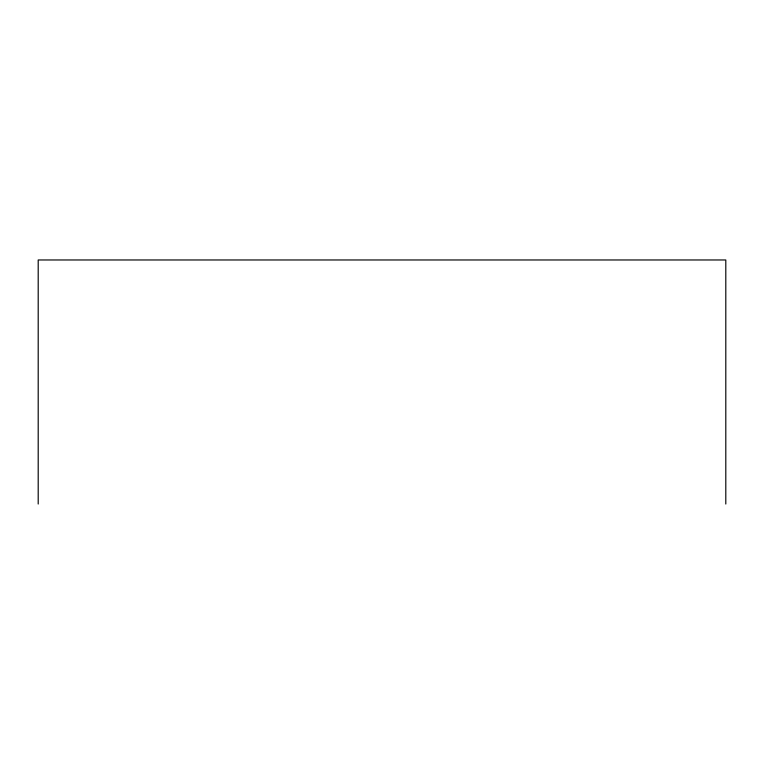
<?xml version="1.0" encoding="UTF-8"?>
<svg xmlns="http://www.w3.org/2000/svg" width="764" height="764" viewBox="0 0 764 764"><rect width="100%" height="100%" fill="white"/><g stroke="black" fill="none" stroke-linecap="round" stroke-linejoin="round"><path stroke-width="1.15" d="M725.8 504.03L725.8 259.97L38.2 259.97L38.2 504.03"/></g></svg>
